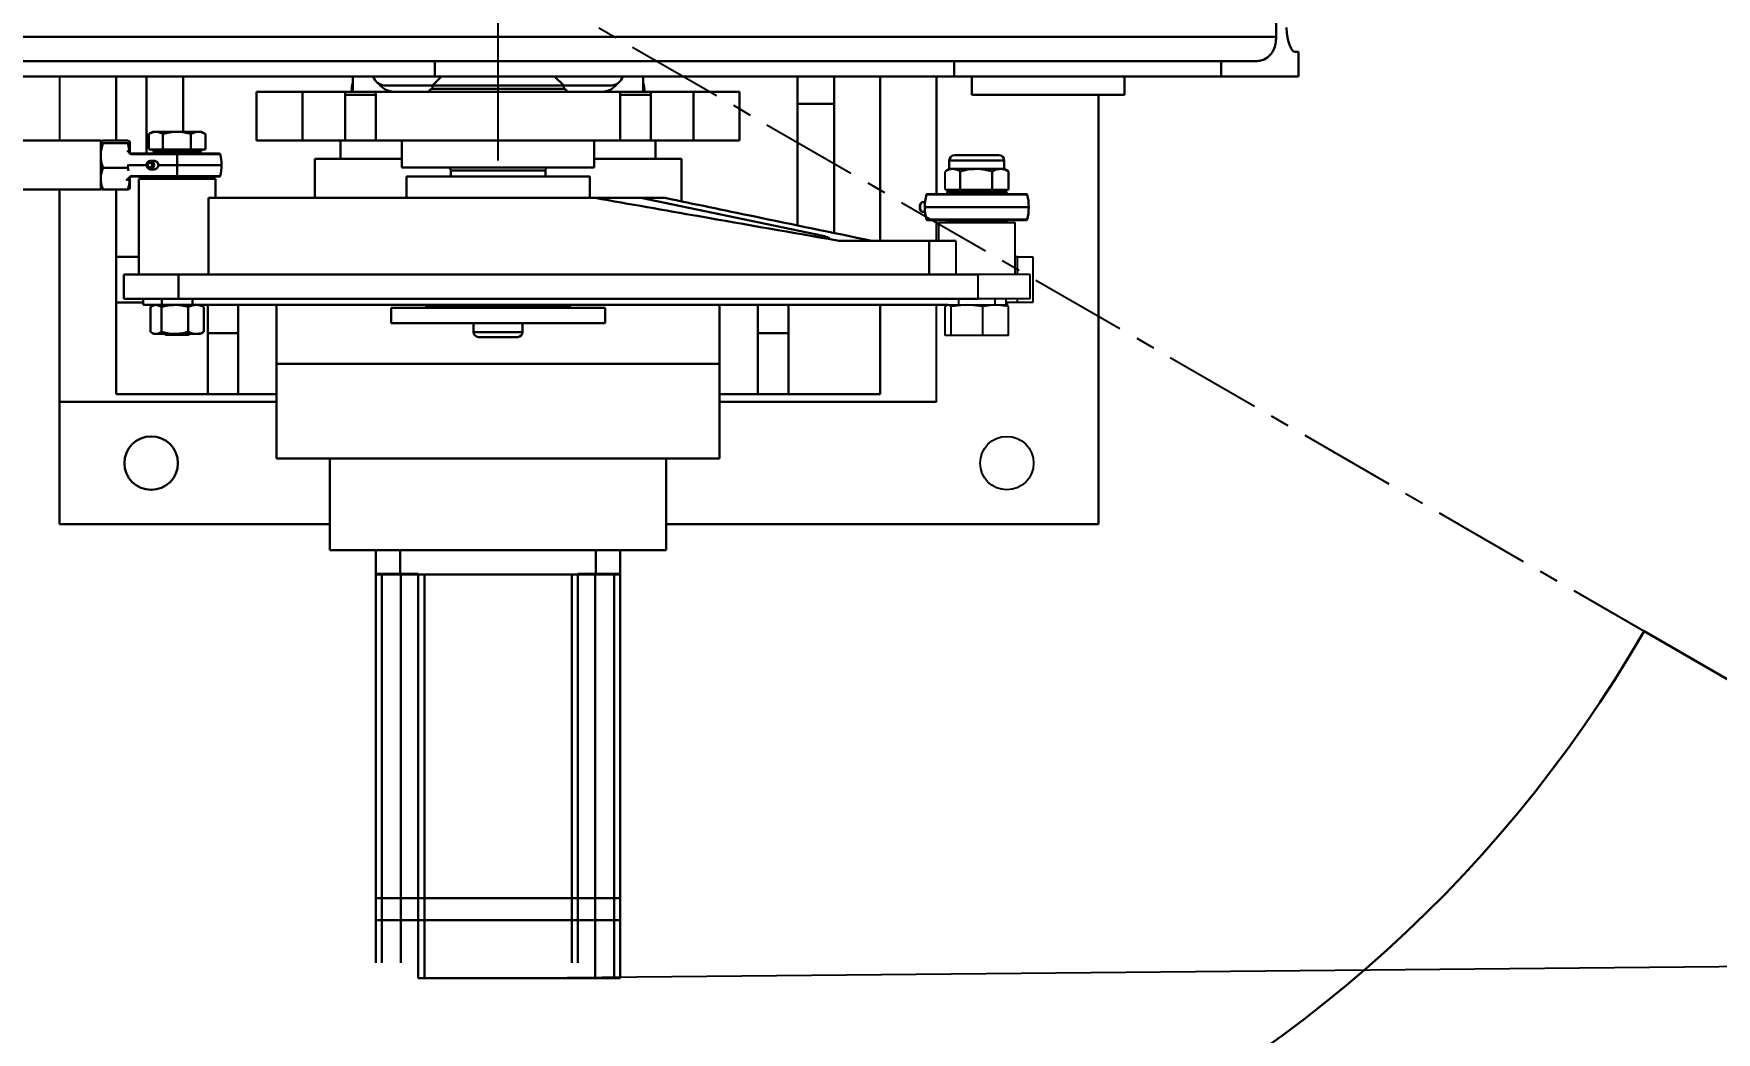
# Model space of a CAD drawing. Header units: millimetres. Extents: x -2601 to 21461, y 11492 to 21077.
# Drawn here: x 16407 to 16958, y 12504 to 12831 of the extents above; entities that cross this region are included whole.
import ezdxf

# ---------------------------------------------------------------- set-up
doc = ezdxf.new("R2010")
doc.units = ezdxf.units.MM
doc.header["$PDSIZE"] = -1
doc.linetypes.add('CENTER', pattern=[50.8, 31.75, -6.35, 6.35, -6.35])
doc.styles.get("Standard").update_dxf_attribs({"font": ''})
doc.styles.get('Standard').set_extended_font_data('HYSWLongFangSong')
doc.dimstyles.new('ISO-25', dxfattribs={"dimscale": 25, "dimtxt": 3.5, "dimasz": 1.6, "dimexe": 1.25, "dimexo": 0.625, "dimtad": 1, "dimdec": 0, "dimzin": 9, "dimdsep": 46, "dimtxsty": 'Standard', "dimcen": 2.5, "dimadec": 0, "dimazin": 2, "dimtfac": 1, "dimtdec": 0, "dimtofl": 0, "dimtmove": 0, "dimatfit": 3, "dimfxl": 1, "dimarcsym": 0})

# ---------------------------------------------------------------- blocks, each defined once
blk = doc.blocks.new('*D93')
at = {"color": 0, "lineweight": -2}
blk.add_line((16282.01, 12851.77), (15967.6, 12851.77), dxfattribs=at)
blk.add_arc((16558.94, 12851.77), 560.1, 184.0927, 325.9073, dxfattribs=at)
at = {"color": 0}
for points in [[(15993.61, 12811.55), (16006.94, 12812.03), (15998.85, 12851.77)], [(17017.13, 12541.35), (17028.43, 12534.28), (17044, 12571.72)]]:
    blk.add_solid(points, dxfattribs=at)
at = {"layer": 'Defpoints', "color": 0}
for p in [(16297.64, 12851.77), (16558.94, 12851.77), (16558.94, 12851.77), (16198.92, 12422.71), (17875.88, 12091.43)]:
    blk.add_point(p, dxfattribs=at)
at = {"color": 0, "insert": (16471.76, 12358.69), "char_height": 87.5, "attachment_point": 5, "rotation": 349.9732}
blk.add_mtext('150°', dxfattribs=at)
blk = doc.blocks.new('*D95')
at = {"color": 0, "lineweight": -2}
for p, q in [((16574.57, 13243.42), (17646.36, 13253.74)), ((17615.5, 13213.44), (17621.68, 12571.94)), ((16581.52, 12521.92), (17653.31, 12532.24))]:
    blk.add_line(p, q, dxfattribs=at)
at = {"color": 0}
for points in [[(17622.16, 13213.51), (17608.83, 13213.38), (17615.11, 13253.44)], [(17628.34, 12572), (17615.01, 12571.88), (17622.06, 12531.94)]]:
    blk.add_solid(points, dxfattribs=at)
at = {"layer": 'Defpoints', "color": 0}
for p in [(16558.94, 13243.27), (17622.06, 12531.94), (16565.89, 12521.77)]:
    blk.add_point(p, dxfattribs=at)
at = {"color": 0, "insert": (17678.31, 12856.36), "char_height": 87.5, "attachment_point": 5, "rotation": 270.5519}
blk.add_mtext('722', dxfattribs=at)
blk = doc.blocks.new('*D98')
at = {"color": 0, "lineweight": -2}
for p, q in [((15688.17, 13043.66), (16097.03, 12953.56)), ((16558.94, 12789.27), (16558.94, 12914.27)), ((16496.44, 12851.77), (16621.44, 12851.77))]:
    blk.add_line(p, q, dxfattribs=at)
at = {"color": 0}
blk.add_solid([(16098.46, 12960.07), (16095.59, 12947.05), (16136.09, 12944.95)], dxfattribs=at)
at = {"layer": 'Defpoints', "color": 0}
for p in [(16136.09, 12944.95), (16558.94, 12851.77)]:
    blk.add_point(p, dxfattribs=at)
at = {"color": 0, "insert": (15797.11, 13080.45), "char_height": 87.5, "attachment_point": 5, "rotation": 347.5724}
blk.add_mtext('R433', dxfattribs=at)

msp = doc.modelspace()

# ---------------------------------------------------------------- linework, layer by layer
at = {"color": 161, "linetype": 'Continuous', "lineweight": 30, "true_color": 0x67adff}
for p, q in [((16813.56, 12873.77), (16813.56, 12829.77)), ((15798.95, 12829.77), (16813.56, 12829.77)), ((16819.68, 12824.77), (16820.81, 12824.77)), ((16820.81, 12816.77), (16820.81, 12824.77)), ((16538.22, 12821.77), (15838.2, 12821.77)), ((16538.22, 12816.77), (16538.22, 12821.77)), ((16538.22, 12821.77), (16708.22, 12821.77)), ((16708.22, 12816.77), (16708.22, 12821.77)), ((16795.58, 12821.77), (16708.22, 12821.77)), ((16795.58, 12816.77), (16795.58, 12821.77)), ((16806.58, 12821.77), (16795.58, 12821.77)), ((15806.58, 12816.77), (16538.22, 12816.77)), ((16433.94, 12816.77), (16433.94, 12795.8)), ((16443.94, 12816.77), (16443.94, 12791.52)), ((16455.94, 12798.67), (16455.94, 12816.77)), ((16511.44, 12816.77), (16511.44, 12811.77)), ((16537.44, 12813.77), (16521.77, 12813.77)), ((16540.44, 12816.77), (16537.44, 12813.77)), ((16537.44, 12813.77), (16537.44, 12812.77)), ((16580.44, 12813.77), (16537.44, 12813.77)), ((16580.44, 12812.77), (16537.44, 12812.77)), ((16538.22, 12816.77), (16708.22, 12816.77)), ((16580.44, 12813.77), (16577.44, 12816.77)), ((16580.44, 12812.77), (16580.44, 12813.77)), ((16596.11, 12813.77), (16580.44, 12813.77)), ((16606.44, 12811.77), (16606.44, 12816.77)), ((16656.94, 12807.77), (16656.94, 12816.77)), ((16668.94, 12807.77), (16668.94, 12816.77)), ((16683.94, 12763.02), (16683.94, 12816.77)), ((16702.44, 12778.27), (16702.44, 12816.77)), ((16708.22, 12816.77), (16795.58, 12816.77)), ((16713.94, 12816.77), (16713.94, 12810.77)), ((16763.94, 12810.77), (16763.94, 12816.77)), ((16795.58, 12816.77), (16820.81, 12816.77)), ((16479.94, 12795.77), (16479.94, 12811.77)), ((16479.94, 12811.77), (16494.94, 12811.77)), ((16494.94, 12811.77), (16494.94, 12795.77)), ((16494.94, 12811.77), (16508.94, 12811.77)), ((16508.94, 12811.77), (16508.94, 12810.77)), ((16518.94, 12811.77), (16508.94, 12811.77)), ((16508.94, 12810.77), (16518.94, 12810.77)), ((16508.94, 12795.77), (16508.94, 12810.77)), ((16518.94, 12811.77), (16598.94, 12811.77)), ((16518.94, 12795.77), (16518.94, 12811.77)), ((16608.94, 12811.77), (16598.94, 12811.77)), ((16598.94, 12811.77), (16598.94, 12795.77)), ((16598.94, 12810.77), (16608.94, 12810.77)), ((16608.94, 12811.77), (16608.94, 12810.77)), ((16608.94, 12811.77), (16622.94, 12811.77)), ((16608.94, 12795.77), (16608.94, 12810.77)), ((16622.94, 12811.77), (16622.94, 12795.77)), ((16622.94, 12811.77), (16637.94, 12811.77)), ((16637.94, 12811.77), (16637.94, 12795.77)), ((16656.94, 12807.77), (16668.94, 12807.77)), ((16656.94, 12807.77), (16656.94, 12768.02)), ((16668.94, 12807.77), (16668.94, 12765.54)), ((16749.49, 12810.77), (16713.94, 12810.77)), ((16763.94, 12810.77), (16749.49, 12810.77)), ((16755.44, 12670.27), (16755.44, 12810.77)), ((16428.95, 12795.77), (15828.95, 12795.77)), ((16428.95, 12795.77), (16428.95, 12779.77)), ((16437.77, 12795.8), (16429.63, 12795.8)), ((16444.71, 12792.98), (16444.71, 12797.95)), ((16445.95, 12798.67), (16444.77, 12797.99)), ((16446.97, 12798.67), (16445.95, 12798.67)), ((16446.97, 12798.67), (16453.85, 12798.67)), ((16449.23, 12792.98), (16449.23, 12797.95)), ((16460.82, 12798.67), (16453.85, 12798.67)), ((16458.46, 12792.98), (16458.46, 12797.95)), ((16461.95, 12798.67), (16460.82, 12798.67)), ((16463.12, 12797.99), (16461.95, 12798.67)), ((16463.18, 12792.98), (16463.18, 12797.95)), ((16494.94, 12795.77), (16479.94, 12795.77)), ((16508.94, 12795.77), (16494.94, 12795.77)), ((16507.44, 12795.77), (16507.44, 12789.77)), ((16518.94, 12795.77), (16508.94, 12795.77)), ((16598.94, 12795.77), (16518.94, 12795.77)), ((16527.44, 12795.77), (16527.44, 12787.02)), ((16590.44, 12787.02), (16590.44, 12795.77)), ((16608.94, 12795.77), (16598.94, 12795.77)), ((16622.94, 12795.77), (16608.94, 12795.77)), ((16610.44, 12789.77), (16610.44, 12795.77)), ((16637.94, 12795.77), (16622.94, 12795.77)), ((16428.97, 12795.42), (16428.95, 12795.38)), ((16437.77, 12794.89), (16429.63, 12794.89)), ((16438.54, 12791.5), (16437.56, 12792.5)), ((16438.8, 12791.58), (16437.91, 12792.46)), ((16438.45, 12795.34), (16438.45, 12791.63)), ((16444.91, 12792.87), (16444.71, 12792.98)), ((16444.71, 12792.98), (16444.92, 12792.87)), ((16444.77, 12792.94), (16444.91, 12792.87)), ((16446.97, 12792.87), (16444.91, 12792.87)), ((16445.95, 12792.87), (16445.95, 12792.27)), ((16461.95, 12792.27), (16445.95, 12792.27)), ((16449.03, 12792.87), (16446.97, 12792.87)), ((16456.59, 12792.18), (16447.27, 12792.18)), ((16449.23, 12792.98), (16449.03, 12792.87)), ((16449.03, 12792.87), (16449.64, 12792.87)), ((16449.64, 12792.87), (16449.23, 12792.98)), ((16453.85, 12792.87), (16449.64, 12792.87)), ((16458.05, 12792.87), (16453.85, 12792.87)), ((16453.95, 12791.37), (16453.95, 12791.52)), ((16467.8, 12791.52), (16453.95, 12791.52)), ((16453.95, 12791.37), (16453.95, 12787.77)), ((16467.99, 12791.37), (16453.95, 12791.37)), ((16460.62, 12792.18), (16456.59, 12792.18)), ((16458.46, 12792.98), (16458.05, 12792.87)), ((16458.05, 12792.87), (16458.67, 12792.87)), ((16458.67, 12792.87), (16458.46, 12792.98)), ((16460.82, 12792.87), (16458.67, 12792.87)), ((16462.97, 12792.87), (16460.82, 12792.87)), ((16461.95, 12792.27), (16461.95, 12792.87)), ((16463.18, 12792.98), (16462.97, 12792.87)), ((16462.97, 12792.87), (16462.99, 12792.87)), ((16462.98, 12792.87), (16463.18, 12792.98)), ((16708.36, 12791.02), (16721.23, 12791.02)), ((16721.23, 12791.02), (16722.82, 12791.02)), ((16437.77, 12786.86), (16429.63, 12786.86)), ((16437.96, 12787.92), (16437.77, 12786.86)), ((16437.77, 12786.86), (16438.03, 12785.93)), ((16445.03, 12788.92), (16445.15, 12789.17)), ((16445.03, 12786.62), (16445.15, 12786.37)), ((16445.15, 12789.17), (16446.44, 12789.17)), ((16445.15, 12786.37), (16446.44, 12786.37)), ((16453.95, 12784.17), (16453.95, 12787.77)), ((16468.45, 12787.77), (16453.95, 12787.77)), ((16498.94, 12789.77), (16498.94, 12777.02)), ((16527.44, 12789.77), (16498.94, 12789.77)), ((16590.44, 12787.02), (16527.44, 12787.02)), ((16543.44, 12786.02), (16543.44, 12784.02)), ((16574.44, 12786.02), (16543.44, 12786.02)), ((16574.44, 12784.02), (16574.44, 12786.02)), ((16618.94, 12789.77), (16590.44, 12789.77)), ((16618.94, 12775.91), (16618.94, 12789.77)), ((16706.59, 12789.25), (16706.59, 12786.52)), ((16722.62, 12789.25), (16706.59, 12789.25)), ((16707.69, 12786.52), (16715.37, 12786.52)), ((16710.18, 12779.82), (16710.18, 12785.71)), ((16723.27, 12786.52), (16715.37, 12786.52)), ((16720.57, 12779.82), (16720.57, 12785.71)), ((16724.59, 12789.25), (16722.62, 12789.25)), ((16724.59, 12786.52), (16723.27, 12786.52)), ((16724.59, 12786.52), (16724.59, 12789.25)), ((16725.84, 12785.8), (16724.59, 12786.52)), ((16725.98, 12785.71), (16725.82, 12785.78)), ((16725.98, 12779.82), (16725.98, 12785.71)), ((15828.95, 12779.77), (16428.95, 12779.77)), ((16415.44, 12779.77), (16415.44, 12710.27)), ((16428.95, 12780.15), (16428.97, 12780.11)), ((16437.77, 12779.74), (16429.63, 12779.74)), ((16433.94, 12779.74), (16433.94, 12757.77)), ((16437.3, 12782.72), (16438.53, 12784.02)), ((16437.65, 12782.76), (16438.8, 12783.95)), ((16438.38, 12783.93), (16438.45, 12783.3)), ((16438.42, 12780.11), (16438.45, 12780.15)), ((16438.45, 12784.01), (16438.45, 12783.3)), ((16438.45, 12783.3), (16438.45, 12780.15)), ((16441.45, 12783.27), (16441.45, 12752.02)), ((16441.45, 12783.27), (16466.45, 12783.27)), ((16443.94, 12783.27), (16443.94, 12784.02)), ((16447.27, 12783.36), (16452.12, 12783.36)), ((16452.12, 12783.36), (16460.62, 12783.36)), ((16453.95, 12784.17), (16453.95, 12784.02)), ((16453.95, 12784.17), (16467.99, 12784.17)), ((16453.95, 12784.02), (16467.8, 12784.02)), ((16466.45, 12777.02), (16466.45, 12783.27)), ((16528.94, 12784.02), (16528.94, 12777.02)), ((16528.94, 12784.02), (16588.94, 12784.02)), ((16588.94, 12777.02), (16588.94, 12784.02)), ((16709.82, 12779.62), (16707.69, 12779.62)), ((16710.18, 12779.82), (16709.82, 12779.62)), ((16709.82, 12779.62), (16710.92, 12779.62)), ((16710.92, 12779.62), (16710.18, 12779.82)), ((16715.37, 12779.62), (16710.92, 12779.62)), ((16719.82, 12779.62), (16715.37, 12779.62)), ((16720.57, 12779.82), (16719.82, 12779.62)), ((16719.82, 12779.62), (16720.96, 12779.62)), ((16720.96, 12779.62), (16720.57, 12779.82)), ((16723.27, 12779.62), (16720.96, 12779.62)), ((16725.59, 12779.62), (16723.27, 12779.62)), ((16724.59, 12779.02), (16724.59, 12779.62)), ((16724.59, 12779.38), (16725.47, 12778.79)), ((16724.59, 12779.38), (16725.47, 12778.79)), ((16724.88, 12779.62), (16724.9, 12779.17)), ((16724.88, 12779.62), (16724.9, 12779.17)), ((16725.98, 12779.82), (16725.59, 12779.62)), ((16725.59, 12779.62), (16725.63, 12779.62)), ((16725.63, 12779.62), (16725.84, 12779.74)), ((16725.82, 12779.73), (16725.98, 12779.82)), ((16464.15, 12777.02), (16464.15, 12752.02)), ((16590.67, 12777.02), (16464.15, 12777.02)), ((16605.61, 12777.02), (16590.67, 12777.02)), ((16605.61, 12777.02), (16613.59, 12777.02)), ((16605.61, 12777.02), (16662.73, 12765.17)), ((16697.39, 12775.32), (16697.22, 12775.08)), ((16697.85, 12775.62), (16698.67, 12775.62)), ((16715.59, 12774.02), (16698.59, 12774.02)), ((16732.09, 12778.12), (16699.09, 12778.12)), ((16731.9, 12778.27), (16699.29, 12778.27)), ((16724.59, 12779.02), (16706.59, 12779.02)), ((16708.66, 12778.93), (16708.05, 12778.93)), ((16723.13, 12778.93), (16708.66, 12778.93)), ((16715.59, 12774.02), (16732.59, 12774.02)), ((16723.49, 12778.33), (16724.81, 12778.33)), ((16723.72, 12779.02), (16724.81, 12778.33)), ((16723.76, 12779.02), (16724.83, 12778.33)), ((16725.47, 12778.79), (16725.42, 12778.13)), ((16725.47, 12778.79), (16725.43, 12778.27)), ((16697.22, 12772.96), (16697.39, 12772.71)), ((16697.85, 12772.42), (16698.67, 12772.42)), ((16699.09, 12769.92), (16732.09, 12769.92)), ((16699.29, 12769.77), (16731.9, 12769.77)), ((16662.73, 12765.17), (16662.73, 12764.37)), ((16699.99, 12763.02), (16670.43, 12763.02)), ((16699.99, 12752.02), (16699.99, 12763.02)), ((16699.99, 12763.02), (16708.69, 12763.02)), ((16433.94, 12742.77), (16433.94, 12757.77)), ((16433.94, 12757.77), (16441.45, 12757.77)), ((16436.45, 12752.02), (16436.45, 12744.02)), ((16454.43, 12752.02), (16436.45, 12752.02)), ((16454.43, 12744.02), (16454.43, 12752.02)), ((16716.08, 12752.02), (16454.43, 12752.02)), ((16442.83, 12742.77), (16433.94, 12742.77)), ((16433.94, 12742.77), (16433.94, 12712.77)), ((16454.43, 12744.02), (16436.45, 12744.02)), ((16442.83, 12742.02), (16442.83, 12744.02)), ((16442.83, 12742.02), (16446.33, 12742.02)), ((16445.2, 12741.34), (16445.2, 12733.2)), ((16446.33, 12742.02), (16445.61, 12741.6)), ((16446.33, 12742.02), (16446.99, 12742.02)), ((16446.99, 12742.02), (16453.15, 12742.02)), ((16448.78, 12741.34), (16448.78, 12733.2)), ((16448.95, 12744.02), (16448.95, 12742.02)), ((16453.15, 12742.02), (16460.11, 12742.02)), ((16716.08, 12744.02), (16454.43, 12744.02)), ((16457.53, 12741.34), (16457.53, 12733.2)), ((16458.95, 12742.02), (16458.95, 12744.02)), ((16460.11, 12742.02), (16461.56, 12742.02)), ((16462.28, 12741.6), (16461.56, 12742.02)), ((16461.56, 12742.02), (16705.97, 12742.02)), ((16462.69, 12741.34), (16462.69, 12733.2)), ((16463.94, 12742.02), (16463.94, 12732.77)), ((16473.94, 12742.02), (16473.94, 12732.77)), ((16486.44, 12742.02), (16486.44, 12722.77)), ((16523.94, 12741.02), (16523.94, 12736.02)), ((16589.73, 12741.02), (16523.94, 12741.02)), ((16535.44, 12742.02), (16535.44, 12741.62)), ((16535.44, 12741.62), (16582.44, 12741.62)), ((16582.44, 12741.62), (16582.44, 12742.02)), ((16593.94, 12741.02), (16589.73, 12741.02)), ((16593.94, 12736.02), (16593.94, 12741.02)), ((16631.44, 12722.77), (16631.44, 12742.02)), ((16643.94, 12742.02), (16643.94, 12732.77)), ((16653.94, 12742.02), (16653.94, 12732.77)), ((16683.94, 12712.77), (16683.94, 12742.02)), ((16589.73, 12736.02), (16523.94, 12736.02)), ((16550.94, 12736.02), (16550.94, 12733.09)), ((16566.94, 12733.09), (16566.94, 12736.02)), ((16593.94, 12736.02), (16589.73, 12736.02)), ((16445.61, 12732.93), (16446.33, 12732.52)), ((16446.99, 12732.52), (16446.33, 12732.52)), ((16453.15, 12732.52), (16446.99, 12732.52)), ((16449.9, 12732.52), (16450.15, 12732.27)), ((16450.63, 12732.27), (16450.15, 12732.27)), ((16457.75, 12732.27), (16450.63, 12732.27)), ((16460.11, 12732.52), (16453.15, 12732.52)), ((16457.75, 12732.27), (16458, 12732.52)), ((16461.56, 12732.52), (16460.11, 12732.52)), ((16461.56, 12732.52), (16462.28, 12732.93)), ((16473.94, 12732.77), (16463.94, 12732.77)), ((16463.94, 12732.77), (16463.94, 12712.77)), ((16473.94, 12732.77), (16473.94, 12712.77)), ((16550.94, 12733.09), (16566.94, 12733.09)), ((16565.37, 12731.52), (16552.51, 12731.52)), ((16653.94, 12732.77), (16643.94, 12732.77)), ((16643.94, 12732.77), (16643.94, 12712.77)), ((16653.94, 12732.77), (16653.94, 12712.77)), ((16486.44, 12722.77), (16486.44, 12691.77)), ((16631.44, 12722.77), (16486.44, 12722.77)), ((16631.44, 12691.77), (16631.44, 12722.77)), ((16415.44, 12710.27), (16486.44, 12710.27)), ((16415.44, 12710.27), (16415.44, 12670.27)), ((16433.94, 12712.77), (16486.44, 12712.77)), ((16473.94, 12712.77), (16463.94, 12712.77)), ((16631.44, 12712.77), (16683.94, 12712.77)), ((16631.44, 12710.27), (16702.44, 12710.27)), ((16653.94, 12712.77), (16643.94, 12712.77)), ((16631.44, 12691.77), (16486.44, 12691.77)), ((16503.94, 12691.77), (16503.94, 12661.77)), ((16613.94, 12661.77), (16613.94, 12691.77)), ((16415.44, 12670.27), (16503.94, 12670.27)), ((16613.94, 12670.27), (16755.44, 12670.27)), ((16613.94, 12661.77), (16503.94, 12661.77)), ((16518.94, 12654.07), (16518.94, 12661.77)), ((16526.94, 12661.77), (16526.94, 12654.07)), ((16590.94, 12654.07), (16590.94, 12661.77)), ((16598.94, 12661.77), (16598.94, 12654.07)), ((16518.94, 12654.07), (16526.94, 12654.07)), ((16518.94, 12654.07), (16518.94, 12653.77)), ((16527.12, 12653.77), (16518.94, 12653.77)), ((16518.94, 12547.97), (16518.94, 12653.77)), ((16520.94, 12653.77), (16520.94, 12547.97)), ((16526.94, 12654.07), (16532.82, 12654.07)), ((16527.12, 12653.77), (16527.12, 12654.07)), ((16527.12, 12653.77), (16532.82, 12653.77)), ((16527.12, 12547.97), (16527.12, 12653.77)), ((16532.82, 12653.77), (16527.12, 12653.77)), ((16532.82, 12653.77), (16532.82, 12654.07)), ((16585.06, 12653.77), (16532.82, 12653.77)), ((16532.82, 12547.97), (16532.82, 12653.77)), ((16534.82, 12653.77), (16534.82, 12547.97)), ((16583.06, 12653.77), (16534.82, 12653.77)), ((16583.06, 12547.97), (16583.06, 12653.77)), ((16585.06, 12654.07), (16590.94, 12654.07)), ((16585.06, 12654.07), (16585.06, 12653.77)), ((16585.06, 12653.77), (16590.76, 12653.77)), ((16585.06, 12653.77), (16585.06, 12547.97)), ((16590.76, 12653.77), (16585.06, 12653.77)), ((16590.76, 12654.07), (16590.76, 12653.77)), ((16598.94, 12653.77), (16590.76, 12653.77)), ((16590.76, 12653.77), (16590.76, 12547.97)), ((16590.76, 12653.77), (16590.76, 12653.77)), ((16590.94, 12654.07), (16598.94, 12654.07)), ((16596.94, 12547.97), (16596.94, 12653.77)), ((16598.94, 12653.77), (16598.94, 12654.07)), ((16598.94, 12653.77), (16598.94, 12547.97)), ((16518.94, 12540.77), (16518.94, 12547.97)), ((16520.94, 12547.97), (16518.94, 12547.97)), ((16520.94, 12547.97), (16520.94, 12540.77)), ((16527.12, 12547.97), (16520.94, 12547.97)), ((16527.12, 12540.77), (16527.12, 12547.97)), ((16532.82, 12547.97), (16527.12, 12547.97)), ((16532.82, 12540.77), (16532.82, 12547.97)), ((16534.82, 12547.97), (16532.82, 12547.97)), ((16534.82, 12547.97), (16534.82, 12540.77)), ((16583.06, 12547.97), (16534.82, 12547.97)), ((16583.06, 12540.77), (16583.06, 12547.97)), ((16585.06, 12547.97), (16583.06, 12547.97)), ((16585.06, 12547.97), (16585.06, 12540.77)), ((16590.76, 12547.97), (16585.06, 12547.97)), ((16590.76, 12547.97), (16590.76, 12540.77)), ((16596.94, 12547.97), (16590.76, 12547.97)), ((16596.94, 12540.77), (16596.94, 12547.97)), ((16598.94, 12547.97), (16596.94, 12547.97)), ((16598.94, 12547.97), (16598.94, 12540.77)), ((16518.94, 12526.77), (16518.94, 12540.77)), ((16520.94, 12540.77), (16518.94, 12540.77)), ((16527.12, 12540.77), (16520.94, 12540.77)), ((16520.94, 12540.77), (16520.94, 12526.77)), ((16527.12, 12540.77), (16532.82, 12540.77)), ((16527.14, 12526.77), (16527.14, 12540.77)), ((16532.82, 12540.77), (16534.82, 12540.77)), ((16532.84, 12521.77), (16532.84, 12540.77)), ((16534.84, 12540.77), (16532.84, 12540.77)), ((16583.06, 12540.77), (16534.82, 12540.77)), ((16534.84, 12540.77), (16534.84, 12521.77)), ((16583.04, 12540.77), (16534.84, 12540.77)), ((16583.04, 12526.77), (16583.04, 12540.77)), ((16585.04, 12540.77), (16583.04, 12540.77)), ((16583.06, 12540.77), (16585.06, 12540.77)), ((16585.04, 12540.77), (16585.04, 12526.77)), ((16585.06, 12540.77), (16590.76, 12540.77)), ((16596.94, 12540.77), (16590.76, 12540.77)), ((16590.76, 12540.77), (16590.76, 12521.77)), ((16596.94, 12540.77), (16598.94, 12540.77)), ((16596.94, 12521.77), (16596.94, 12540.77)), ((16598.94, 12540.77), (16598.94, 12521.77))]:
    msp.add_line(p, q, dxfattribs=at)
at = {"color": 1, "linetype": 'CENTER'}
msp.add_line((16558.94, 12851.77), (16933.93, 12635.27), dxfattribs=at)
at = {"color": 161, "linetype": 'Continuous', "lineweight": 25, "true_color": 0x67adff}
for p, q in [((16415.44, 12816.77), (16415.44, 12795.77)), ((16705.2, 12779.82), (16705.2, 12785.71)), ((16706.59, 12786.52), (16705.34, 12785.8)), ((16707.69, 12786.52), (16706.59, 12786.52)), ((16705.34, 12779.74), (16705.55, 12779.62)), ((16705.56, 12779.62), (16705.37, 12779.73)), ((16705.56, 12779.62), (16705.55, 12779.62)), ((16707.69, 12779.62), (16705.56, 12779.62)), ((16705.89, 12779.13), (16706.66, 12779.62)), ((16705.92, 12778.24), (16705.89, 12779.13)), ((16706.38, 12778.28), (16706.48, 12779.62)), ((16706.59, 12779.62), (16706.59, 12779.02)), ((16706.35, 12778.34), (16707.41, 12779.02)), ((16706.37, 12778.33), (16707.45, 12779.02)), ((16706.37, 12778.33), (16707.69, 12778.33)), ((16702.44, 12763.02), (16702.44, 12769.77)), ((16703.09, 12769.02), (16703.09, 12763.02)), ((16703.09, 12769.02), (16728.09, 12769.02)), ((16705.71, 12769.25), (16705.75, 12769.77)), ((16706.05, 12769.02), (16705.71, 12769.25)), ((16707.39, 12769.02), (16706.23, 12769.77)), ((16707.43, 12769.02), (16706.38, 12769.7)), ((16706.38, 12769.7), (16707.69, 12769.7)), ((16708.05, 12769.11), (16722.86, 12769.11)), ((16722.86, 12769.11), (16723.13, 12769.11)), ((16723.49, 12769.7), (16724.8, 12769.7)), ((16724.8, 12769.7), (16723.76, 12769.02)), ((16724.95, 12769.77), (16723.81, 12769.02)), ((16724.8, 12769.7), (16724.75, 12769.02)), ((16724.8, 12769.7), (16724.75, 12769.02)), ((16725.26, 12769.8), (16725.3, 12768.9)), ((16725.26, 12769.77), (16725.29, 12769.02)), ((16728.09, 12752.02), (16728.09, 12769.02)), ((16708.69, 12763.02), (16708.69, 12752.02)), ((16728.94, 12757.77), (16728.09, 12757.77)), ((16728.94, 12757.77), (16733.94, 12757.77)), ((16728.94, 12752.02), (16728.94, 12757.77)), ((16733.94, 12757.77), (16733.94, 12742.77)), ((16716.08, 12744.02), (16716.08, 12752.02)), ((16733.09, 12752.02), (16716.08, 12752.02)), ((16733.09, 12744.02), (16733.09, 12752.02)), ((16702.44, 12710.27), (16702.44, 12742.02)), ((16706.25, 12742.02), (16705.25, 12741.48)), ((16705.25, 12732.02), (16705.25, 12741.48)), ((16706.09, 12742.02), (16705.89, 12741.95)), ((16706.09, 12742.02), (16706.25, 12742.02)), ((16707.25, 12741.48), (16706.25, 12742.02)), ((16706.25, 12742.02), (16712.42, 12742.02)), ((16712.42, 12742.02), (16707.25, 12741.48)), ((16707.25, 12732.02), (16707.25, 12741.48)), ((16709.59, 12744.02), (16709.59, 12742.02)), ((16717.59, 12741.48), (16712.42, 12742.02)), ((16712.42, 12742.02), (16721.76, 12742.02)), ((16733.09, 12744.02), (16716.08, 12744.02)), ((16721.76, 12742.02), (16717.59, 12741.48)), ((16717.59, 12732.02), (16717.59, 12741.48)), ((16721.59, 12742.02), (16721.59, 12744.02)), ((16725.93, 12741.48), (16721.76, 12742.02)), ((16721.76, 12742.02), (16725.09, 12742.02)), ((16725.09, 12744.02), (16725.09, 12742.02)), ((16728.94, 12742.77), (16725.09, 12742.77)), ((16725.29, 12741.95), (16725.09, 12742.02)), ((16725.09, 12742.02), (16725.59, 12742.02)), ((16725.09, 12742.02), (16725.09, 12742.02)), ((16725.25, 12741.85), (16725.93, 12741.48)), ((16725.59, 12742.02), (16725.59, 12742.77)), ((16725.93, 12732.02), (16725.93, 12741.48)), ((16728.94, 12742.77), (16728.94, 12744.02)), ((16733.94, 12742.77), (16728.94, 12742.77)), ((16707.25, 12732.02), (16705.25, 12732.02)), ((16717.59, 12732.02), (16707.25, 12732.02)), ((16725.93, 12732.02), (16717.59, 12732.02))]:
    msp.add_line(p, q, dxfattribs=at)
at = {"color": 7, "linetype": 'ByBlock', "lineweight": 30}
msp.add_line((16933.93, 12635.27), (17875.88, 12091.43), dxfattribs=at)
at = {"color": 161, "lineweight": 30, "true_color": 0x67adff}
msp.add_line((16532.84, 12521.77), (16598.94, 12521.77), dxfattribs=at)
at = {"color": 161, "linetype": 'Continuous', "lineweight": 30, "true_color": 0x67adff, "flags": 128}
for points in [[(16438.54, 12791.5), (16438.57, 12791.54), (16438.6, 12791.56), (16438.64, 12791.58), (16438.68, 12791.6), (16438.71, 12791.61), (16438.75, 12791.6), (16438.78, 12791.59), (16438.8, 12791.58)], [(16456.59, 12792.18), (16456.58, 12792.2), (16456.58, 12792.21), (16456.57, 12792.23), (16456.56, 12792.24), (16456.55, 12792.25), (16456.54, 12792.26), (16456.53, 12792.27), (16456.52, 12792.27)], [(16438.53, 12784.02), (16438.56, 12783.99), (16438.6, 12783.96), (16438.64, 12783.94), (16438.68, 12783.93), (16438.71, 12783.92), (16438.75, 12783.92), (16438.78, 12783.93), (16438.8, 12783.95)], [(16452.12, 12783.36), (16452.12, 12783.34), (16452.12, 12783.32), (16452.13, 12783.3), (16452.14, 12783.29), (16452.14, 12783.28), (16452.15, 12783.27), (16452.16, 12783.27), (16452.16, 12783.27)], [(16697.85, 12772.42), (16697.54, 12772.54), (16697.28, 12772.89), (16697.11, 12773.41), (16697.05, 12774.02), (16697.11, 12774.63), (16697.28, 12775.15), (16697.54, 12775.5), (16697.85, 12775.62)], [(16723.49, 12778.33), (16723.47, 12778.37), (16723.13, 12778.93)]]:
    msp.add_lwpolyline(points, dxfattribs=at)
at = {"color": 161, "linetype": 'Continuous', "lineweight": 25, "true_color": 0x67adff, "flags": 128}
msp.add_lwpolyline([(16723.13, 12769.11), (16723.47, 12769.66), (16723.49, 12769.7)], dxfattribs=at)
at = {"color": 161, "linetype": 'Continuous', "lineweight": 30, "true_color": 0x67adff}
msp.add_circle((16445.44, 12690.27), 8.75, dxfattribs=at)
at = {"color": 161, "linetype": 'Continuous', "lineweight": 25, "true_color": 0x67adff}
msp.add_circle((16725.44, 12690.27), 8.75, dxfattribs=at)
at = {"color": 7, "linetype": 'ByBlock', "lineweight": 30}
msp.add_arc((16558.94, 12851.77), 433, 30, 330, dxfattribs=at)
at = {"color": 161, "linetype": 'Continuous', "lineweight": 30, "true_color": 0x67adff}
for centre, radius, start, end in [((16518.8, 12812.16), 7.75, 161.7826, 182.9197), ((16522.24, 12818.09), 4.35, 197.7537, 263.7842), ((16524.94, 12817.77), 6, 215.6037, 270), ((16537.82, 12810.99), 1.78, 90, 154.1116), ((16580.05, 12810.99), 1.77, 25.8458, 90.0019), ((16580.07, 12810.99), 1.78, 25.8884, 90), ((16592.94, 12817.77), 6, 270, 324.3963), ((16595.64, 12818.09), 4.35, 276.2158, 342.2463), ((16599.08, 12812.16), 7.75, 357.0803, 18.2174), ((16438.97, 12791.37), 0.147, 100.7715, 176.1129), ((16453.95, 12787.77), 8, 146.545, 152.0468), ((16447.44, 12792.07), 0.2, 90, 146.545), ((16460.45, 12792.07), 0.2, 33.455, 90), ((16453.95, 12787.77), 8, 27.9532, 33.455), ((16467.8, 12791.32), 0.2, 14.3741, 90), ((16453.95, 12787.77), 14.5, 0, 14.3741), ((16708.36, 12789.25), 1.77, 90, 180), ((16722.82, 12789.25), 1.77, 0, 90), ((16445.32, 12787.77), 1.41, 96.6302, 263.3698), ((16445.16, 12787.77), 1.16, 96.6097, 263.3903), ((16445.12, 12787.77), 0.805, 96.6204, 263.3796), ((16444.9, 12787.77), 1.16, 276.6097, 83.3903), ((16444.94, 12787.77), 0.805, 276.6204, 83.3796), ((16444.99, 12787.77), 1.41, 276.6227, 83.3773), ((16453.95, 12787.77), 14.5, 345.6259, 0), ((16542.44, 12786.02), 1, 0, 90), ((16575.44, 12786.02), 1, 90, 180), ((16438.98, 12784.16), 0.147, 183.7526, 259.3887), ((16453.95, 12787.77), 8, 207.9532, 213.455), ((16447.44, 12783.47), 0.2, 213.455, 270), ((16460.45, 12783.47), 0.2, 270, 326.545), ((16453.95, 12787.77), 8, 326.545, 332.0468), ((16467.8, 12784.22), 0.2, 270, 345.6259), ((16698.94, 12774.02), 2.02, 148.3412, 211.6588), ((16715.59, 12774.02), 17, 166.0502, 179.9998), ((16715.59, 12774.02), 17, 179.9998, 193.9498), ((16699.29, 12778.07), 0.2, 90, 166.0502), ((16708.81, 12778.84), 0.179, 90.6123, 150.3188), ((16722.97, 12778.82), 0.2, 33.0557, 90), ((16724.89, 12778.24), 0.115, 66.3829, 130.6345), ((16731.9, 12778.07), 0.2, 13.9498, 90), ((16731.9, 12778.07), 0.2, 13.9498, 88.6466), ((16715.59, 12774.02), 17, 0.0002, 13.9498), ((16715.59, 12774.02), 17, 346.0502, 0.0002), ((16699.29, 12769.97), 0.2, 193.9498, 270), ((16536.04, 12741.62), 0.6, 180, 270), ((16581.84, 12741.62), 0.6, 270, 0), ((16552.51, 12733.09), 1.57, 180, 270), ((16565.37, 12733.09), 1.57, 270, 0)]:
    msp.add_arc(centre, radius, start, end, dxfattribs=at)
at = {"color": 161, "linetype": 'Continuous', "lineweight": 25, "true_color": 0x67adff}
for centre, radius, start, end in [((16706.3, 12778.24), 0.116, 49.6162, 113.3664), ((16715.59, 12774.02), 9, 146.9443, 151.8367), ((16708.22, 12778.82), 0.2, 90, 146.9443), ((16706.3, 12769.79), 0.112, 242.6886, 313.0325), ((16715.59, 12774.02), 9, 208.1582, 213.0557), ((16708.22, 12769.22), 0.2, 213.0557, 270), ((16722.7, 12769.21), 0.19, 270.1898, 328.6059), ((16722.97, 12769.22), 0.2, 270, 326.9443), ((16724.88, 12769.79), 0.113, 227.2255, 297.1111), ((16731.9, 12769.97), 0.2, 270, 346.0502), ((16731.9, 12769.97), 0.2, 270, 346.0502)]:
    msp.add_arc(centre, radius, start, end, dxfattribs=at)
at = {"color": 161, "linetype": 'Continuous', "lineweight": 30, "true_color": 0x67adff}
for points, knots in [([(16813.56, 12829.77), (16813.52, 12828.99), (16813.43, 12827.44), (16812.73, 12825.36), (16811.52, 12823.49), (16809.93, 12822.38), (16808.17, 12821.84), (16807.11, 12821.79), (16806.58, 12821.77)], [0, 0, 0, 0, 0.156998, 0.313681, 0.477455, 0.707592, 0.853691, 1, 1, 1, 1]), ([(16816.93, 12832.77), (16816.97, 12831.92), (16817.04, 12830.23), (16817.58, 12827.95), (16818.3, 12826.12), (16819.07, 12824.97), (16819.49, 12824.83), (16819.68, 12824.77)], [0, 0, 0, 0, 0.1967533, 0.3931614, 0.599005, 0.8205766, 1, 1, 1, 1]), ([(16428.95, 12795.34), (16428.95, 12795.38), (16428.99, 12795.53), (16429.35, 12795.68), (16429.63, 12795.8)], [0, 0, 0, 0, 0.235055, 1, 1, 1, 1]), ([(16437.77, 12795.8), (16438.04, 12795.68), (16438.41, 12795.53), (16438.44, 12795.38), (16438.45, 12795.34)], [0, 0, 0, 0, 0.764942, 1, 1, 1, 1]), ([(16444.71, 12797.95), (16444.85, 12798.03), (16445.58, 12798.46), (16446.35, 12798.57), (16446.97, 12798.67)], [0, 0, 0, 0, 0.188678, 1, 1, 1, 1]), ([(16446.97, 12798.67), (16447.13, 12798.66), (16447.9, 12798.63), (16448.64, 12798.25), (16449.23, 12797.95)], [0, 0, 0, 0, 0.214371, 1, 1, 1, 1]), ([(16449.23, 12797.95), (16449.98, 12798.15), (16451.49, 12798.56), (16453.06, 12798.63), (16453.85, 12798.67)], [0, 0, 0, 0, 0.495458, 1, 1, 1, 1]), ([(16453.85, 12798.67), (16453.95, 12798.67), (16454.78, 12798.66), (16456.35, 12798.5), (16457.75, 12798.14), (16458.46, 12797.95)], [0, 0, 0, 0, 0.0701126, 0.5307314, 1, 1, 1, 1]), ([(16458.46, 12797.95), (16458.85, 12798.15), (16459.62, 12798.56), (16460.42, 12798.63), (16460.82, 12798.67)], [0, 0, 0, 0, 0.495444, 1, 1, 1, 1]), ([(16460.82, 12798.67), (16460.88, 12798.67), (16461.3, 12798.66), (16462.1, 12798.5), (16462.82, 12798.14), (16463.18, 12797.95)], [0, 0, 0, 0, 0.070105, 0.530746, 1, 1, 1, 1]), ([(16429.63, 12794.89), (16429.54, 12794.92), (16429.14, 12795.07), (16429.03, 12795.22), (16428.95, 12795.34)], [0, 0, 0, 0, 0.215089, 1, 1, 1, 1]), ([(16428.95, 12790.87), (16428.95, 12790.97), (16428.95, 12792.33), (16429.3, 12793.65), (16429.63, 12794.89)], [0, 0, 0, 0, 0.07025, 1, 1, 1, 1]), ([(16429.63, 12786.86), (16429.44, 12787.51), (16429.05, 12788.83), (16428.98, 12790.19), (16428.95, 12790.87)], [0, 0, 0, 0, 0.495441, 1, 1, 1, 1]), ([(16438.45, 12795.34), (16438.36, 12795.22), (16438.25, 12795.07), (16437.85, 12794.92), (16437.77, 12794.89)], [0, 0, 0, 0, 0.784914, 1, 1, 1, 1]), ([(16437.77, 12794.89), (16437.96, 12794.24), (16438.29, 12793.15), (16438.35, 12792.03), (16438.38, 12791.58)], [0, 0, 0, 0, 0.5995262, 1, 1, 1, 1]), ([(16438.83, 12791.38), (16438.77, 12791.39), (16438.66, 12791.4), (16438.58, 12791.47), (16438.54, 12791.5)], [0, 0, 0, 0, 0.5462412, 1, 1, 1, 1]), ([(16438.94, 12791.52), (16438.91, 12791.52), (16438.86, 12791.53), (16438.82, 12791.56), (16438.8, 12791.58)], [0, 0, 0, 0, 0.542006, 1, 1, 1, 1]), ([(16453.95, 12791.37), (16453.36, 12791.37), (16452.19, 12791.37), (16450.36, 12791.37), (16448.5, 12791.37), (16446.26, 12791.37), (16443.79, 12791.37), (16441.17, 12791.38), (16439.59, 12791.38), (16438.83, 12791.38)], [0, 0, 0, 0, 0.106018, 0.212287, 0.334562, 0.452205, 0.638957, 0.824916, 1, 1, 1, 1]), ([(16453.95, 12791.52), (16452.64, 12791.52), (16449.82, 12791.52), (16446.29, 12791.52), (16443.32, 12791.52), (16441.03, 12791.52), (16439.62, 12791.52), (16438.94, 12791.52)], [0, 0, 0, 0, 0.238797, 0.513666, 0.674107, 0.84294, 1, 1, 1, 1]), ([(16453.95, 12791.52), (16453.4, 12791.52), (16452.31, 12791.52), (16450.77, 12791.52), (16449.43, 12791.52), (16448.75, 12791.52), (16448.43, 12791.52)], [0, 0, 0, 0, 0.2584717, 0.5169432, 0.77633, 1, 1, 1, 1]), ([(16428.95, 12783.3), (16428.95, 12783.38), (16428.95, 12784.58), (16429.3, 12785.76), (16429.63, 12786.86)], [0, 0, 0, 0, 0.070219, 1, 1, 1, 1]), ([(16443.95, 12787.77), (16443.24, 12787.77), (16441.43, 12787.77), (16439.46, 12787.77), (16438.33, 12787.77), (16438.11, 12787.77)], [0, 0, 0, 0, 0.341873, 0.871512, 1, 1, 1, 1]), ([(16447.75, 12787.77), (16447.73, 12787.97), (16447.68, 12788.38), (16447.33, 12788.84), (16446.9, 12789.12), (16446.59, 12789.15), (16446.44, 12789.17)], [0, 0, 0, 0, 0.277237, 0.556125, 0.777652, 1, 1, 1, 1]), ([(16446.44, 12786.37), (16446.63, 12786.39), (16447.02, 12786.45), (16447.45, 12786.82), (16447.71, 12787.28), (16447.74, 12787.61), (16447.75, 12787.77)], [0, 0, 0, 0, 0.281842, 0.56194, 0.781402, 1, 1, 1, 1]), ([(16453.95, 12787.77), (16452.78, 12787.77), (16450.68, 12787.77), (16448.65, 12787.77), (16447.75, 12787.77)], [0, 0, 0, 0, 0.557006, 1, 1, 1, 1]), ([(16707.69, 12786.52), (16707.87, 12786.51), (16708.72, 12786.47), (16709.54, 12786.05), (16710.18, 12785.71)], [0, 0, 0, 0, 0.220371, 1, 1, 1, 1]), ([(16710.18, 12785.71), (16711.02, 12785.94), (16712.72, 12786.39), (16714.48, 12786.47), (16715.37, 12786.52)], [0, 0, 0, 0, 0.495476, 1, 1, 1, 1]), ([(16715.37, 12786.52), (16715.49, 12786.52), (16716.43, 12786.51), (16718.18, 12786.33), (16719.77, 12785.92), (16720.57, 12785.71)], [0, 0, 0, 0, 0.070116, 0.530837, 1, 1, 1, 1]), ([(16720.57, 12785.71), (16721.01, 12785.94), (16721.89, 12786.39), (16722.81, 12786.47), (16723.27, 12786.52)], [0, 0, 0, 0, 0.4954495, 1, 1, 1, 1]), ([(16723.27, 12786.52), (16723.34, 12786.52), (16723.82, 12786.51), (16724.74, 12786.33), (16725.56, 12785.92), (16725.98, 12785.71)], [0, 0, 0, 0, 0.070089, 0.530788, 1, 1, 1, 1]), ([(16429.63, 12779.74), (16429.44, 12780.32), (16429.05, 12781.48), (16428.98, 12782.69), (16428.95, 12783.3)], [0, 0, 0, 0, 0.49547, 1, 1, 1, 1]), ([(16428.95, 12780.19), (16429.03, 12780.07), (16429.14, 12779.92), (16429.54, 12779.77), (16429.63, 12779.74)], [0, 0, 0, 0, 0.784885, 1, 1, 1, 1]), ([(16438.45, 12783.3), (16438.45, 12783.21), (16438.44, 12782.01), (16438.09, 12780.83), (16437.77, 12779.74)], [0, 0, 0, 0, 0.070235, 1, 1, 1, 1]), ([(16437.77, 12779.74), (16437.85, 12779.77), (16438.25, 12779.92), (16438.36, 12780.07), (16438.45, 12780.19)], [0, 0, 0, 0, 0.215112, 1, 1, 1, 1]), ([(16438.53, 12784.02), (16438.58, 12784.06), (16438.67, 12784.13), (16438.78, 12784.15), (16438.83, 12784.15)], [0, 0, 0, 0, 0.574926, 1, 1, 1, 1]), ([(16438.8, 12783.95), (16438.83, 12783.97), (16438.87, 12784.01), (16438.92, 12784.01), (16438.95, 12784.02)], [0, 0, 0, 0, 0.579264, 1, 1, 1, 1]), ([(16438.83, 12784.15), (16439.39, 12784.15), (16440.59, 12784.16), (16442.48, 12784.16), (16444.52, 12784.16), (16446.7, 12784.17), (16449.09, 12784.17), (16451.54, 12784.17), (16453.17, 12784.17), (16453.95, 12784.17)], [0, 0, 0, 0, 0.128005, 0.276068, 0.405841, 0.547945, 0.705789, 0.858655, 1, 1, 1, 1]), ([(16438.95, 12784.02), (16439.83, 12784.02), (16441.64, 12784.02), (16444.57, 12784.02), (16447.67, 12784.02), (16450.79, 12784.02), (16452.93, 12784.02), (16453.95, 12784.02)], [0, 0, 0, 0, 0.203222, 0.414535, 0.609047, 0.814959, 1, 1, 1, 1]), ([(16448.43, 12784.02), (16448.75, 12784.02), (16449.43, 12784.02), (16450.77, 12784.02), (16452.31, 12784.02), (16453.4, 12784.02), (16453.95, 12784.02)], [0, 0, 0, 0, 0.223602, 0.48306, 0.74153, 1, 1, 1, 1]), ([(16670.43, 12763.02), (16655.22, 12765.68), (16628.63, 12770.33), (16602.05, 12775.01), (16590.67, 12777.02)], [0, 0, 0, 0, 0.572193, 1, 1, 1, 1]), ([(16681.15, 12763.02), (16668.26, 12765.68), (16645.74, 12770.33), (16623.22, 12775.01), (16613.59, 12777.02)], [0, 0, 0, 0, 0.572192, 1, 1, 1, 1]), ([(16662.73, 12765.17), (16663.63, 12764.97), (16665.42, 12764.58), (16667.09, 12764.1), (16667.3, 12763.93), (16667.39, 12763.85)], [0, 0, 0, 0, 0.338587, 0.677337, 1, 1, 1, 1]), ([(16445.2, 12741.34), (16445.65, 12741.61), (16446.24, 12741.98), (16446.85, 12742.01), (16446.99, 12742.02)], [0, 0, 0, 0, 0.764917, 1, 1, 1, 1]), ([(16446.99, 12742.02), (16447.46, 12741.93), (16448.07, 12741.82), (16448.65, 12741.42), (16448.78, 12741.34)], [0, 0, 0, 0, 0.7849, 1, 1, 1, 1]), ([(16448.78, 12741.34), (16449.49, 12741.53), (16450.92, 12741.91), (16452.4, 12741.98), (16453.15, 12742.02)], [0, 0, 0, 0, 0.495494, 1, 1, 1, 1]), ([(16453.15, 12742.02), (16453.26, 12742.02), (16454.73, 12742.01), (16456.18, 12741.66), (16457.53, 12741.34)], [0, 0, 0, 0, 0.070308, 1, 1, 1, 1]), ([(16457.53, 12741.34), (16457.95, 12741.53), (16458.79, 12741.91), (16459.67, 12741.98), (16460.11, 12742.02)], [0, 0, 0, 0, 0.495483, 1, 1, 1, 1]), ([(16460.11, 12742.02), (16460.17, 12742.02), (16461.04, 12742.01), (16461.9, 12741.66), (16462.69, 12741.34)], [0, 0, 0, 0, 0.0702521, 1, 1, 1, 1]), ([(16462.69, 12741.34), (16462.57, 12741.44), (16462.43, 12741.55), (16462.29, 12741.59), (16462.28, 12741.59)], [0, 0, 0, 0, 0.925268, 1, 1, 1, 1]), ([(16446.99, 12732.52), (16446.85, 12732.52), (16446.24, 12732.56), (16445.65, 12732.92), (16445.2, 12733.2)], [0, 0, 0, 0, 0.235083, 1, 1, 1, 1]), ([(16448.78, 12733.2), (16448.65, 12733.11), (16448.07, 12732.71), (16447.46, 12732.6), (16446.99, 12732.52)], [0, 0, 0, 0, 0.2151, 1, 1, 1, 1]), ([(16453.15, 12732.52), (16453.05, 12732.52), (16451.57, 12732.53), (16450.12, 12732.88), (16448.78, 12733.2)], [0, 0, 0, 0, 0.070204, 1, 1, 1, 1]), ([(16457.53, 12733.2), (16456.82, 12733.01), (16455.38, 12732.62), (16453.9, 12732.55), (16453.15, 12732.52)], [0, 0, 0, 0, 0.49539, 1, 1, 1, 1]), ([(16460.11, 12732.52), (16460.05, 12732.52), (16459.18, 12732.53), (16458.32, 12732.88), (16457.53, 12733.2)], [0, 0, 0, 0, 0.070214, 1, 1, 1, 1]), ([(16462.69, 12733.2), (16462.27, 12733.01), (16461.43, 12732.62), (16460.55, 12732.55), (16460.11, 12732.52)], [0, 0, 0, 0, 0.495462, 1, 1, 1, 1]), ([(16462.28, 12732.94), (16462.29, 12732.95), (16462.43, 12732.99), (16462.57, 12733.1), (16462.69, 12733.2)], [0, 0, 0, 0, 0.074732, 1, 1, 1, 1])]:
    msp.add_open_spline(points, degree=3, knots=knots, dxfattribs=at)
at = {"color": 161, "linetype": 'Continuous', "lineweight": 25, "true_color": 0x67adff}
for points, knots in [([(16705.37, 12785.8), (16705.47, 12785.87), (16706.23, 12786.3), (16707.01, 12786.42), (16707.69, 12786.52)], [0, 0, 0, 0, 0.138348, 1, 1, 1, 1]), ([(16703.91, 12769.77), (16704.25, 12769.77), (16704.93, 12769.77), (16705.7, 12769.77), (16706.1, 12769.77)], [0, 0, 0, 0, 0.48678, 1, 1, 1, 1])]:
    msp.add_open_spline(points, degree=3, knots=knots, dxfattribs=at)

# ---------------------------------------------------------------- dimensions: what is measured, and where the dimension line sits
dim = msp.add_linear_dim(base=(17622.06, 12531.94), p1=(16558.94, 13243.27), p2=(16565.89, 12521.77), angle=270.5519, dimstyle='ISO-25')
dim.commit()
dim.dimension.update_dxf_attribs({"geometry": '*D95', "text_midpoint": (17618.94, 12855.79), "dimtype": 161})
dim = msp.add_radius_dim(center=(16558.94, 12851.77), mpoint=(16136.09, 12944.95), dimstyle='ISO-25')
dim.commit()
dim.dimension.update_dxf_attribs({"geometry": '*D98', "text_midpoint": (15784.34, 13022.47), "dimtype": 164})
dim = msp.add_angular_dim_2l(base=(16198.92, 12422.71), line1=((16558.94, 12851.77), (16297.64, 12851.77)), line2=((16558.94, 12851.77), (17875.88, 12091.43)), dimstyle='ISO-25')
dim.commit()
dim.dimension.update_dxf_attribs({"geometry": '*D93', "text_midpoint": (16461.43, 12300.22), "dimtype": 162})

doc.saveas('drawing.dxf')
